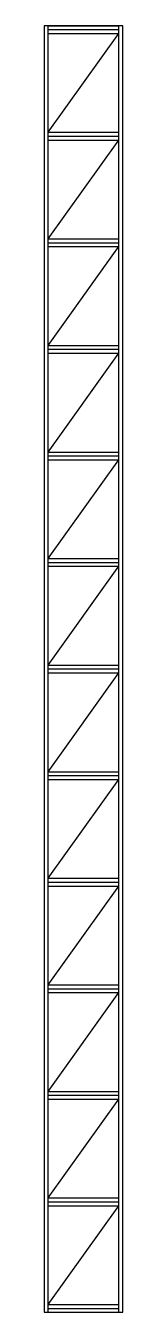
# Model space of a CAD drawing. Header units: millimetres. Extents: x 0 to 102, y 0 to 1667.
import ezdxf

# ---------------------------------------------------------------- set-up
doc = ezdxf.new("R2010")
doc.units = ezdxf.units.MM
for name, color, linetype in [('CUT_OUTLINE', 7, 'Continuous'), ('MARK_CLAMP', 8, 'Continuous'), ('MARK_DIAGONAL', 4, 'Continuous'), ('MARK_FOLD', 3, 'Continuous'), ('MARK_HEM', 5, 'Continuous')]:
    doc.layers.add(name, color=color, linetype=linetype)

msp = doc.modelspace()

# ---------------------------------------------------------------- linework, layer by layer
at = {"layer": 'CUT_OUTLINE'}
for p, q in [((101.7, 1666.7), (0, 1666.7)), ((0, 1666.7), (0, 0)), ((101.7, 0), (101.7, 1666.7)), ((0, 0), (101.7, 0))]:
    msp.add_line(p, q, dxfattribs=at)
at = {"layer": 'MARK_CLAMP'}
for p, q in [((5, 1666.7), (96.7, 1666.7)), ((5, 1656.7), (96.7, 1656.7)), ((5, 1528.7), (96.7, 1528.7)), ((5, 1518.7), (96.7, 1518.7)), ((5, 1390.6), (96.7, 1390.6)), ((5, 1380.6), (96.7, 1380.6)), ((5, 1252.6), (96.7, 1252.6)), ((5, 1242.6), (96.7, 1242.6)), ((5, 1114.5), (96.7, 1114.5)), ((5, 1104.5), (96.7, 1104.5)), ((5, 976.4), (96.7, 976.4)), ((5, 966.4), (96.7, 966.4)), ((5, 838.4), (96.7, 838.4)), ((5, 828.4), (96.7, 828.4)), ((5, 700.3), (96.7, 700.3)), ((5, 690.3), (96.7, 690.3)), ((5, 562.2), (96.7, 562.2)), ((5, 552.2), (96.7, 552.2)), ((5, 424.2), (96.7, 424.2)), ((5, 414.2), (96.7, 414.2)), ((5, 286.1), (96.7, 286.1)), ((5, 276.1), (96.7, 276.1)), ((5, 148.1), (96.7, 148.1)), ((5, 138.1), (96.7, 138.1)), ((5, 10), (96.7, 10)), ((5, 0), (96.7, 0))]:
    msp.add_line(p, q, dxfattribs=at)
at = {"layer": 'MARK_DIAGONAL'}
for p, q in [((5, 1528.7), (96.7, 1656.7)), ((5, 1390.6), (96.7, 1518.7)), ((5, 1252.6), (96.7, 1380.6)), ((5, 1114.5), (96.7, 1242.6)), ((5, 976.4), (96.7, 1104.5)), ((5, 838.4), (96.7, 966.4)), ((5, 700.3), (96.7, 828.4)), ((5, 562.2), (96.7, 690.3)), ((5, 424.2), (96.7, 552.2)), ((5, 286.1), (96.7, 414.2)), ((5, 148.1), (96.7, 276.1)), ((5, 10), (96.7, 138.1))]:
    msp.add_line(p, q, dxfattribs=at)
at = {"layer": 'MARK_FOLD'}
for p, q in [((5, 1661.7), (96.7, 1661.7)), ((5, 1523.7), (96.7, 1523.7)), ((5, 1385.6), (96.7, 1385.6)), ((5, 1247.6), (96.7, 1247.6)), ((5, 1109.5), (96.7, 1109.5)), ((5, 971.4), (96.7, 971.4)), ((5, 833.4), (96.7, 833.4)), ((5, 695.3), (96.7, 695.3)), ((5, 557.2), (96.7, 557.2)), ((5, 419.2), (96.7, 419.2)), ((5, 281.1), (96.7, 281.1)), ((5, 143.1), (96.7, 143.1)), ((5, 5), (96.7, 5))]:
    msp.add_line(p, q, dxfattribs=at)
at = {"layer": 'MARK_HEM'}
for p, q in [((5, 0), (5, 1666.7)), ((96.7, 0), (96.7, 1666.7))]:
    msp.add_line(p, q, dxfattribs=at)

doc.saveas('drawing.dxf')
